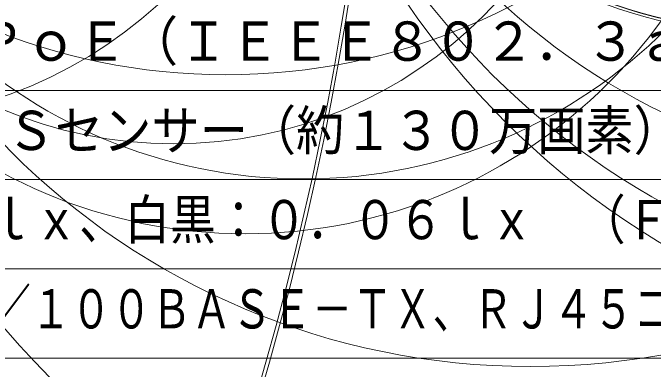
# Model space of a CAD drawing. Units: millimetres, scale not verified. Extents: x -7701 to 7215, y -3823 to 3863.
# Drawn here: x -0.76 to 35.09, y -22.12 to -2.15 of the extents above; entities that cross this region are included whole.
import ezdxf
from ezdxf.enums import TextEntityAlignment as Align

# ---------------------------------------------------------------- set-up
doc = ezdxf.new("R2010")
doc.units = ezdxf.units.MM
doc.header["$LTSCALE"] = 0.125
doc.layers.add('0-2_MOJI1', color=7, linetype='Continuous')
doc.layers.add('0-3_WAKU', color=1, linetype='Continuous', lineweight=18)
doc.layers.add('0-5_GAIKEI', color=1, linetype='Continuous', lineweight=18)
doc.styles.add('ＭＳ ゴシック', font='')
doc.styles.get('ＭＳ ゴシック').set_extended_font_data('MS Gothic')

msp = doc.modelspace()

# ---------------------------------------------------------------- linework, layer by layer
at = {"layer": '0-3_WAKU'}
for p, q in [((-62.5, -6.5), (62.5, -6.5)), ((62.5, -11.5), (-62.5, -11.5)), ((62.5, -16.5), (-62.5, -16.5)), ((62.5, -21.5), (-62.5, -21.5))]:
    msp.add_line(p, q, dxfattribs=at)
at = {"layer": '0-5_GAIKEI'}
for centre, radius in [((3597.6395, 20.1276), 3617.4311), ((334.5641, 19.2218), 357.4137), ((322.156, 18.5156), 335.1079), ((194.0214, 18.5246), 206.9552), ((183.7007, 18.4317), 196.6342), ((-152.6778, 25.5256), 172.636), ((-152.4821, 25.5256), 172.6372), ((158.4732, 18.3958), 171.4252), ((113.5134, 48.1913), 138.9545), ((65.1249, 17.2541), 88.0064), ((61.5949, 17.3539), 84.4566), ((58.8266, 23.7931), 45.3079), ((56.2676, 24.5668), 42.6922), ((11.1661, 29.2224), 34.8471), ((37.2471, 13.3498), 50.8147), ((52.015, 25.9538), 37.4674), ((28.2212, 19.1808), 41.1542), ((42.4999, 25.5258), 28.9883), ((42.2828, 25.5331), 28.7917), ((42.2671, 25.5378), 28.7758), ((15.5134, 17.2813), 28.7458), ((12.2465, 14.1543), 28.6869), ((-9.5403, 16.894), 25.1275), ((8.2361, 15.0758), 24.5721), ((-87.8055, -1841.0126), 1867.5071), ((-13.5239, -105.8187), 131.0755)]:
    msp.add_circle(centre, radius, dxfattribs=at)
at = {"layer": '0-5_GAIKEI', "color": 7}
msp.add_circle((158.4732, 18.3958), 171.4252, dxfattribs=at)

# ---------------------------------------------------------------- texts
at = {"layer": '0-2_MOJI1', "style": 'ＭＳ ゴシック'}
for s, width, p in [('ＤＣ１２Ｖ、ＰｏＥ（ＩＥＥＥ８０２．３ａｆ準拠）', 0.95, (-20, -5.5)), ('１／３型\u3000ＭＯＳセンサー（約１３０万画素）', 0.9, (-20, -10.5)), ('カラー：０．５ｌｘ、白黒：０．０６ｌｘ\u3000（Ｆ１．６）', 0.85, (-20, -15.5)), ('１０ＢＡＳＥ－Ｔ／１００ＢＡＳＥ－ＴＸ、ＲＪ４５コネクター', 0.75, (-20, -20.5))]:
    msp.add_text(s, height=2.199, dxfattribs=dict(at, width=width)).set_placement(p, align=Align.BOTTOM_LEFT)

doc.saveas('drawing.dxf')
